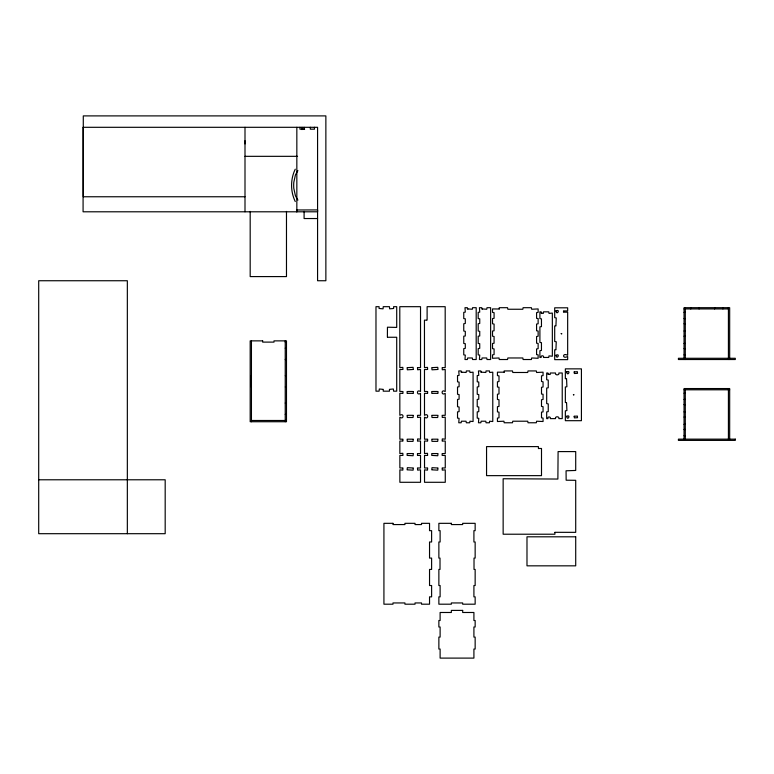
<?xml version="1.0" encoding="UTF-8"?>
<svg xmlns="http://www.w3.org/2000/svg" width="774" height="774" viewBox="0 0 774 774"><rect width="100%" height="100%" fill="white"/><g stroke="black" fill="none" stroke-linecap="round" stroke-linejoin="round"><path stroke-width="1.16" d="M295.262 169.187C290.366 179.123 290.366 191.594 295.262 201.53M297.913 170.599L295.436 174.885L293.81 182.335A35.014 35.014 0 0 0 293.81 188.382L295.436 195.832L297.913 200.118M296.781 210.093L296.839 211.795M83.282 127.304L317.572 127.304L317.572 280.739L325.864 280.739L325.864 115.897L83.282 115.897L83.282 196.76L245 196.76M304.646 129.171L299.954 129.171L299.954 127.304M245 140.781L245 143.896M245 156.329L297.564 156.329M296.781 209.977L317.592 209.918L317.572 211.795L83.079 211.795L83.079 127.304M317.572 218.539L304.095 218.539L304.095 211.37M379.724 308.545L383.062 308.826L383.236 306.678L389.457 306.678L389.632 308.826L392.969 308.545M684.052 308.932L728.421 308.932M564.159 310.916L567.661 310.916L567.661 307.81L554.697 307.81L554.697 317.65L556.254 317.94L555.945 325.312M564.159 312.164L567.661 312.164L567.661 355.285C562.321 352.189 562.069 359.581 567.661 356.533L567.661 359.639L554.697 359.639L554.697 349.79L555.945 349.79M684.052 312.357L685.29 312.357M684.052 318.578L685.29 318.578M426.474 320.155L424.452 320.155L424.481 367.631L427.49 367.369L427.625 369.498M684.052 323.764L685.29 323.764M555.945 325.951L554.697 325.951L554.697 341.498L556.254 341.76L555.945 349.161M684.052 331.02L685.29 331.02M684.052 336.197L685.29 336.197M388.016 337.261L396.714 337.261L396.714 391.17L393.608 391.17L393.347 388.993L390.086 389.303M285.229 342.108L286.477 342.108M684.052 343.463L685.29 343.463M285.229 348.203L286.477 348.203M684.052 348.639L685.29 348.639M684.052 354.86L685.29 354.86M728.421 358.285L678.411 358.285L678.411 359.523L735.3 359.523L735.3 358.285L729.669 358.285M285.229 359.523L286.477 359.523M407.743 367.631L413.103 367.331L413.335 369.498M418.115 367.631L420.524 367.631L420.524 306.688L399.79 306.678L399.819 367.631L402.819 367.369L402.964 369.498M432.405 367.631L437.765 367.331L437.997 369.498M442.776 367.631L445.214 367.631L445.185 306.688L427.113 306.678L427.113 320.155M402.335 369.498L399.819 369.498L399.829 391.48L402.335 391.48M412.697 369.498L407.337 369.808L407.114 367.631M426.996 369.498L424.481 369.498L424.491 391.48L426.996 391.48M437.368 369.498L432.008 369.808L431.776 367.631M285.335 375.642L286.477 375.642M566.587 378.709L565.349 378.709L565.349 368.859L581.419 368.859L581.419 420.688L565.349 420.688L565.349 410.849L566.907 410.559L566.587 403.186M285.335 386.961L286.477 386.961M382.608 389.303L379.318 389.003L379.096 391.17L375.98 391.17L375.98 306.678L379.096 306.678L379.096 308.545M684.052 389.796L729.669 389.796M407.743 391.48L412.697 391.48M432.405 391.48L437.368 391.48M402.335 393.347L399.829 393.347L399.839 415.319C404.231 412.378 403.96 420.311 399.839 417.186L399.848 439.187L402.335 439.187M407.743 393.347L412.697 393.347M426.996 393.347L424.491 393.347L424.5 415.319C428.893 412.358 428.641 420.35 424.5 417.186L424.51 439.187L426.996 439.187M432.405 393.347L437.368 393.347M684.052 393.221L685.29 393.221M684.052 399.442L685.29 399.442M566.587 402.548L565.349 402.548L565.349 387L566.897 386.739L566.587 379.337M285.229 403.07L286.477 403.07M684.052 404.628L685.29 404.628M684.052 411.884L685.29 411.884M285.229 414.39L286.477 414.39M407.743 415.319L412.697 415.319M418.115 415.319L420.524 415.319L420.524 393.347C416.586 396.24 416.199 388.742 420.524 391.48L420.524 369.498L417.621 369.769L417.476 367.631M432.405 415.319L437.368 415.319M442.776 415.319L445.234 415.319L445.224 393.347C441.238 396.269 440.851 388.712 445.224 391.48L445.214 369.498L442.283 369.769L442.148 367.631M684.052 417.06L685.29 417.06M251.434 420.485L286.477 420.485M684.052 424.326L685.29 424.326M684.052 429.502L685.29 429.502M684.052 435.723L685.29 435.723M407.743 439.187L412.697 439.187M432.405 439.187L437.368 439.187M402.335 441.054L399.848 441.054L399.858 453.564L402.819 453.303L402.964 455.431M418.115 441.054L420.524 441.054L420.524 453.564L418.115 453.564M426.996 441.054L424.51 441.054L424.52 453.564L427.49 453.303L427.625 455.431M442.776 441.054L445.253 441.054L445.253 453.564L442.776 453.564M407.743 453.564L412.697 453.564M432.405 453.564L437.368 453.564M402.335 455.431L399.858 455.431L399.868 467.98L402.335 467.98M407.743 455.431L413.103 455.741L413.335 453.564M418.115 455.431L420.524 455.431L420.524 467.98L418.115 467.98M426.996 455.431L424.52 455.431L424.529 467.98L426.996 467.98M432.405 455.431L437.765 455.741L437.997 453.564M442.776 455.431L445.253 455.431L445.263 467.98L442.776 467.98M412.697 467.98L407.337 467.68L407.114 469.847M437.368 467.98L432.008 467.68L431.776 469.847M407.743 469.847L413.103 470.157L413.335 467.98M432.405 469.847L437.765 470.157L437.997 467.98M38.7 479.783L165.181 479.783L165.181 533.692L38.7 533.692L38.7 280.739L127.342 280.739L127.342 533.692M729.669 359.523L729.669 307.694L684.052 307.694L684.052 359.523M729.669 439.187L729.669 388.558L684.052 388.558L684.052 439.187M728.421 307.694L728.421 359.523M728.421 389.796L728.421 439.148M722.926 307.694L722.926 308.932M714.634 307.694L714.634 308.932M699.086 307.694L699.086 308.932M690.785 307.694L690.785 308.932M685.29 307.694L685.29 359.523M685.29 389.796L685.29 439.148M563.52 310.916L563.52 312.164M442.148 415.319L442.283 417.457L445.234 417.186L445.243 439.187L442.312 438.906L442.148 441.054M442.148 453.564L442.148 455.431M442.148 467.98L442.283 470.118L445.263 469.847L445.273 482.289L424.529 482.289L424.529 469.847L427.49 470.118L427.625 467.98M437.997 391.48L437.997 393.347M437.997 415.319L437.678 417.505L432.008 417.496L431.776 415.319M437.997 439.187L437.678 441.373L431.979 441.354L431.776 439.187M431.776 391.48L431.776 393.347M431.776 453.564L431.776 455.431M427.625 391.48L427.625 393.347M427.625 439.187L427.625 441.054M417.476 415.319L417.621 417.457L420.524 417.186L420.524 439.187L417.65 438.906L417.476 441.054M417.476 453.564L417.476 455.431M417.476 467.98L417.621 470.118L420.524 469.847L420.524 482.289L399.868 482.289L399.868 469.847L402.819 470.118L402.964 467.98M413.335 391.48L413.335 393.347M413.335 415.319L413.016 417.505L407.337 417.496L407.114 415.319M413.335 439.187L413.016 441.373L407.308 441.354L407.114 439.187M407.114 391.48L407.114 393.347M407.114 453.564L407.114 455.431M402.964 391.48L402.964 393.347M402.964 439.187L402.964 441.054M393.608 308.545L393.608 306.678L396.714 306.678L396.714 327.412L387.455 327.209L387.387 337.261M389.457 389.303L389.457 391.17L383.236 391.17L383.236 389.303M314.467 127.304L314.467 129.171L310.316 129.171L310.316 127.304M304.095 127.304L304.095 129.171M302.024 127.304L302.024 129.568M296.839 127.304L296.839 211.795M286.477 211.418L286.477 276.589L250.186 276.589L250.186 211.418M285.229 340.87L285.229 421.733M251.434 340.87L251.434 421.733M251.327 375.642L251.327 386.961M245 127.304L245 211.795M554.919 532.396L554.919 534.215L503.148 534.215L503.148 478.748L557.88 479.048L558.093 451.59L575.711 451.59L575.711 470.457L566.065 470.786L566.152 480.209L575.711 480.306L575.711 532.348L554.919 532.319M561.227 333.7L561.856 333.768L561.227 333.652M573.428 394.75L574.056 394.817L573.428 394.73M461.778 372.178L461.188 372.333L461.14 370.93L458.769 370.93L459.079 375.361L457.531 375.593L457.531 381.814L459.088 382.143L459.088 386.739L457.531 387L457.531 394.256L459.088 394.585L459.088 399.181L457.531 399.442L457.531 406.698L459.088 407.027L459.079 411.642L457.531 411.884L457.531 418.105L459.079 418.337L458.769 422.768L461.14 422.768L461.401 421.211L466.025 421.211L466.354 422.768L469.721 422.768L469.934 421.22L473.078 421.52L473.078 372.178L470.002 372.488L469.721 370.93L466.354 370.93L466.122 372.478L461.778 372.178M467.999 308.932L472.314 309.252L472.575 307.694L476.194 307.694L476.194 359.523L472.575 359.523L472.314 357.975L467.69 357.965L467.361 359.523L464.99 359.523L465.3 355.102L463.752 354.86L463.752 348.639L465.309 348.31L465.3 343.695L463.752 343.463L463.752 336.197L465.29 335.984L465.309 331.349L463.752 331.02L463.752 323.764L465.309 323.435L465.3 318.811L463.752 318.578L463.752 312.357L465.3 312.125L464.99 307.694L467.361 307.694L467.39 309.068L467.989 309M482.434 308.932L486.749 309.252L487.01 307.694L490.629 307.694L490.629 359.523L487.01 359.523L486.711 357.965L482.086 357.965L481.796 359.523L479.425 359.523L479.735 355.102L478.187 354.86L478.187 348.639L479.745 348.31L479.716 343.627L478.187 343.463L478.187 336.197L479.725 335.984L479.745 331.349L478.187 331.02L478.187 323.764L479.745 323.435L479.735 318.811L478.187 318.578L478.187 312.357L479.735 312.125L479.425 307.694L481.796 307.694L481.834 309.068L482.425 309M481.476 372.178L480.867 372.284L480.838 370.93L478.467 370.93L478.777 375.361L477.229 375.593L477.229 381.814L478.767 382.027L478.787 386.671L477.229 387L477.229 394.256L478.787 394.585L478.777 399.181L477.229 399.442L477.229 406.698L478.787 407.027L478.777 411.642L477.229 411.884L477.229 418.105L478.777 418.337L478.467 422.768L480.838 422.768L481.167 421.211L485.791 421.211L486.053 422.768L489.42 422.768L489.632 421.22L492.777 421.52L492.777 372.178L489.7 372.488L489.42 370.93L486.053 370.93L485.84 372.478L481.476 372.178M499.259 308.932L499.259 307.694L507.551 307.694L507.86 309.252L522.818 309.252L523.108 307.694L531.399 307.694L531.68 309.252L538.133 308.932L538.133 312.357L536.576 312.686L536.585 318.337L538.133 318.578L538.133 323.764L536.576 324.064L536.585 330.779L538.133 331.02L538.133 336.197L536.576 336.526L536.576 343.172L538.133 343.463L538.133 348.639L536.576 348.968L536.585 354.608L538.133 354.86L538.133 358.285L531.68 357.965L531.399 359.523L523.108 359.523L522.847 357.975L507.86 357.965L507.551 359.523L499.259 359.523L499.027 357.975L492.525 358.285L492.525 354.86L494.083 354.56L494.083 348.919L492.525 348.639L492.525 343.463L494.073 343.221L494.083 336.506L492.525 336.197L492.525 331.02L494.073 330.779L494.083 324.093L492.525 323.764L492.525 318.578L494.083 318.298L494.083 312.686L492.525 312.357L492.525 308.932L499.249 309M504.184 372.178L497.44 372.178L497.44 375.593L498.998 375.903L498.998 381.534L497.44 381.814L497.44 387L498.988 387.232L498.998 393.927L497.44 394.256L497.44 399.442L498.998 399.771L498.998 406.437L497.44 406.698L497.44 411.884L498.998 412.165L498.998 417.796L497.44 418.105L497.44 421.52L503.922 421.211L504.184 422.768L512.475 422.768L512.775 421.211L527.742 421.211L528.023 422.768L536.314 422.768L536.605 421.211L543.058 421.52L543.058 418.105L541.5 417.796L541.51 412.116L543.058 411.884L543.058 406.698L541.5 406.389L541.5 399.742L543.058 399.442L543.058 394.256L541.51 394.043L541.5 387.329L543.058 387L543.058 381.814L541.5 381.485L541.5 375.854L543.058 375.593L543.058 372.178L536.624 372.488L536.314 370.93L528.023 370.93L527.694 372.488L512.804 372.488L512.475 370.93L504.184 370.93L504.184 372.178M541.781 313.083L543.387 313.344L543.522 311.835L548.727 311.835L549.018 313.393L552.346 313.083L552.346 356.214L548.989 355.895L548.727 357.453L543.522 357.453C544.461 355.15 540.233 355.237 541.152 357.453L539.904 357.453L539.904 350.719L541.461 350.409L541.452 342.659L539.904 342.418L539.904 326.87L541.461 326.609L541.461 318.878L539.904 318.578L539.904 311.835L541.152 311.835L541.181 313.218L541.771 313.151M539.023 448.475L538.414 448.591L538.394 446.608L486.556 446.608L486.556 475.642L541.5 475.642L541.5 448.475L539.023 448.475M548.563 374.248L550.169 374.51L550.304 373L555.509 373C554.474 375.438 559.912 375.574 558.876 373L562.234 373L562.234 418.618L558.876 418.618C559.941 416.131 554.426 416.16 555.509 418.618L550.304 418.618C551.281 416.335 546.966 416.383 547.934 418.618L546.686 418.618L546.686 411.884L548.244 411.604L548.244 403.912L546.686 403.583L546.686 388.035L548.244 387.774L548.244 380.073L546.686 379.744L546.686 373L547.934 373L547.963 374.384L548.553 374.316M555.945 310.896C556.729 316.169 560.879 308.555 555.945 310.896M555.945 355.266C556.777 360.597 560.831 352.896 555.945 355.266M566.587 371.946C567.4 377.267 571.522 369.595 566.587 371.946M566.587 416.315C567.448 421.656 571.454 414.013 566.597 416.267M574.173 371.946L574.366 373.503L577.51 373.329L577.365 371.684L574.173 371.946M574.173 416.315L574.366 417.873L577.51 417.699L577.385 416.073L574.182 416.267M262.667 340.87L250.186 340.87L250.186 421.733L286.477 421.733L286.477 340.87L273.996 340.87L273.996 342.108L262.667 342.108L262.667 340.87M735.3 439.148L678.411 439.148L678.411 440.387L735.3 440.387L735.3 439.148M392.979 523.33L383.923 523.33L383.923 604.194L392.979 604.194L392.979 602.946L404.928 602.946L404.928 604.194L415.028 604.194L415.028 602.946L421.52 602.946L421.52 604.194L429.541 604.194L429.541 596.851L431.611 596.851L431.611 585.531L429.541 585.531L429.541 569.422L431.611 569.422L431.611 558.093L429.541 558.093L429.541 541.984L431.611 541.984L431.611 530.664L429.541 530.664L429.541 523.33L421.52 523.33L421.52 524.569L415.028 524.569L415.028 523.33L404.928 523.33L404.928 524.569L392.979 524.569L392.979 523.33M451.348 523.33L438.868 523.33L438.868 530.664L440.116 530.664L440.116 541.984L438.868 541.984L438.868 558.093L440.009 558.093L440.009 569.422L438.868 569.422L438.868 585.531L440.116 585.531L440.116 596.851L438.868 596.851L438.868 604.194L451.348 604.194L451.348 602.946L462.668 602.946L462.668 604.194L475.149 604.194L475.149 596.851L473.911 596.851L473.911 585.531L475.149 585.531L475.149 569.422L474.017 569.422L474.017 558.093L475.149 558.093L475.149 541.984L473.911 541.984L473.911 530.664L475.149 530.664L475.149 523.33L462.668 523.33L462.668 524.569L451.348 524.569L451.348 523.33M575.711 536.808L526.988 536.808L526.988 565.833L575.711 565.833L575.711 536.808M462.668 610.405L451.348 610.405L451.348 612.486L440.116 612.486L440.116 620.506L438.868 620.506L438.868 626.998L440.116 626.998L440.116 637.089L438.868 637.089L438.868 649.038L440.116 649.038L440.116 658.103L473.911 658.103L473.911 649.038L475.149 649.038L475.149 637.089L473.911 637.089L473.911 626.998L475.149 626.998L475.149 620.506L473.911 620.506L473.911 612.486L462.668 612.486L462.668 610.405"/></g></svg>
